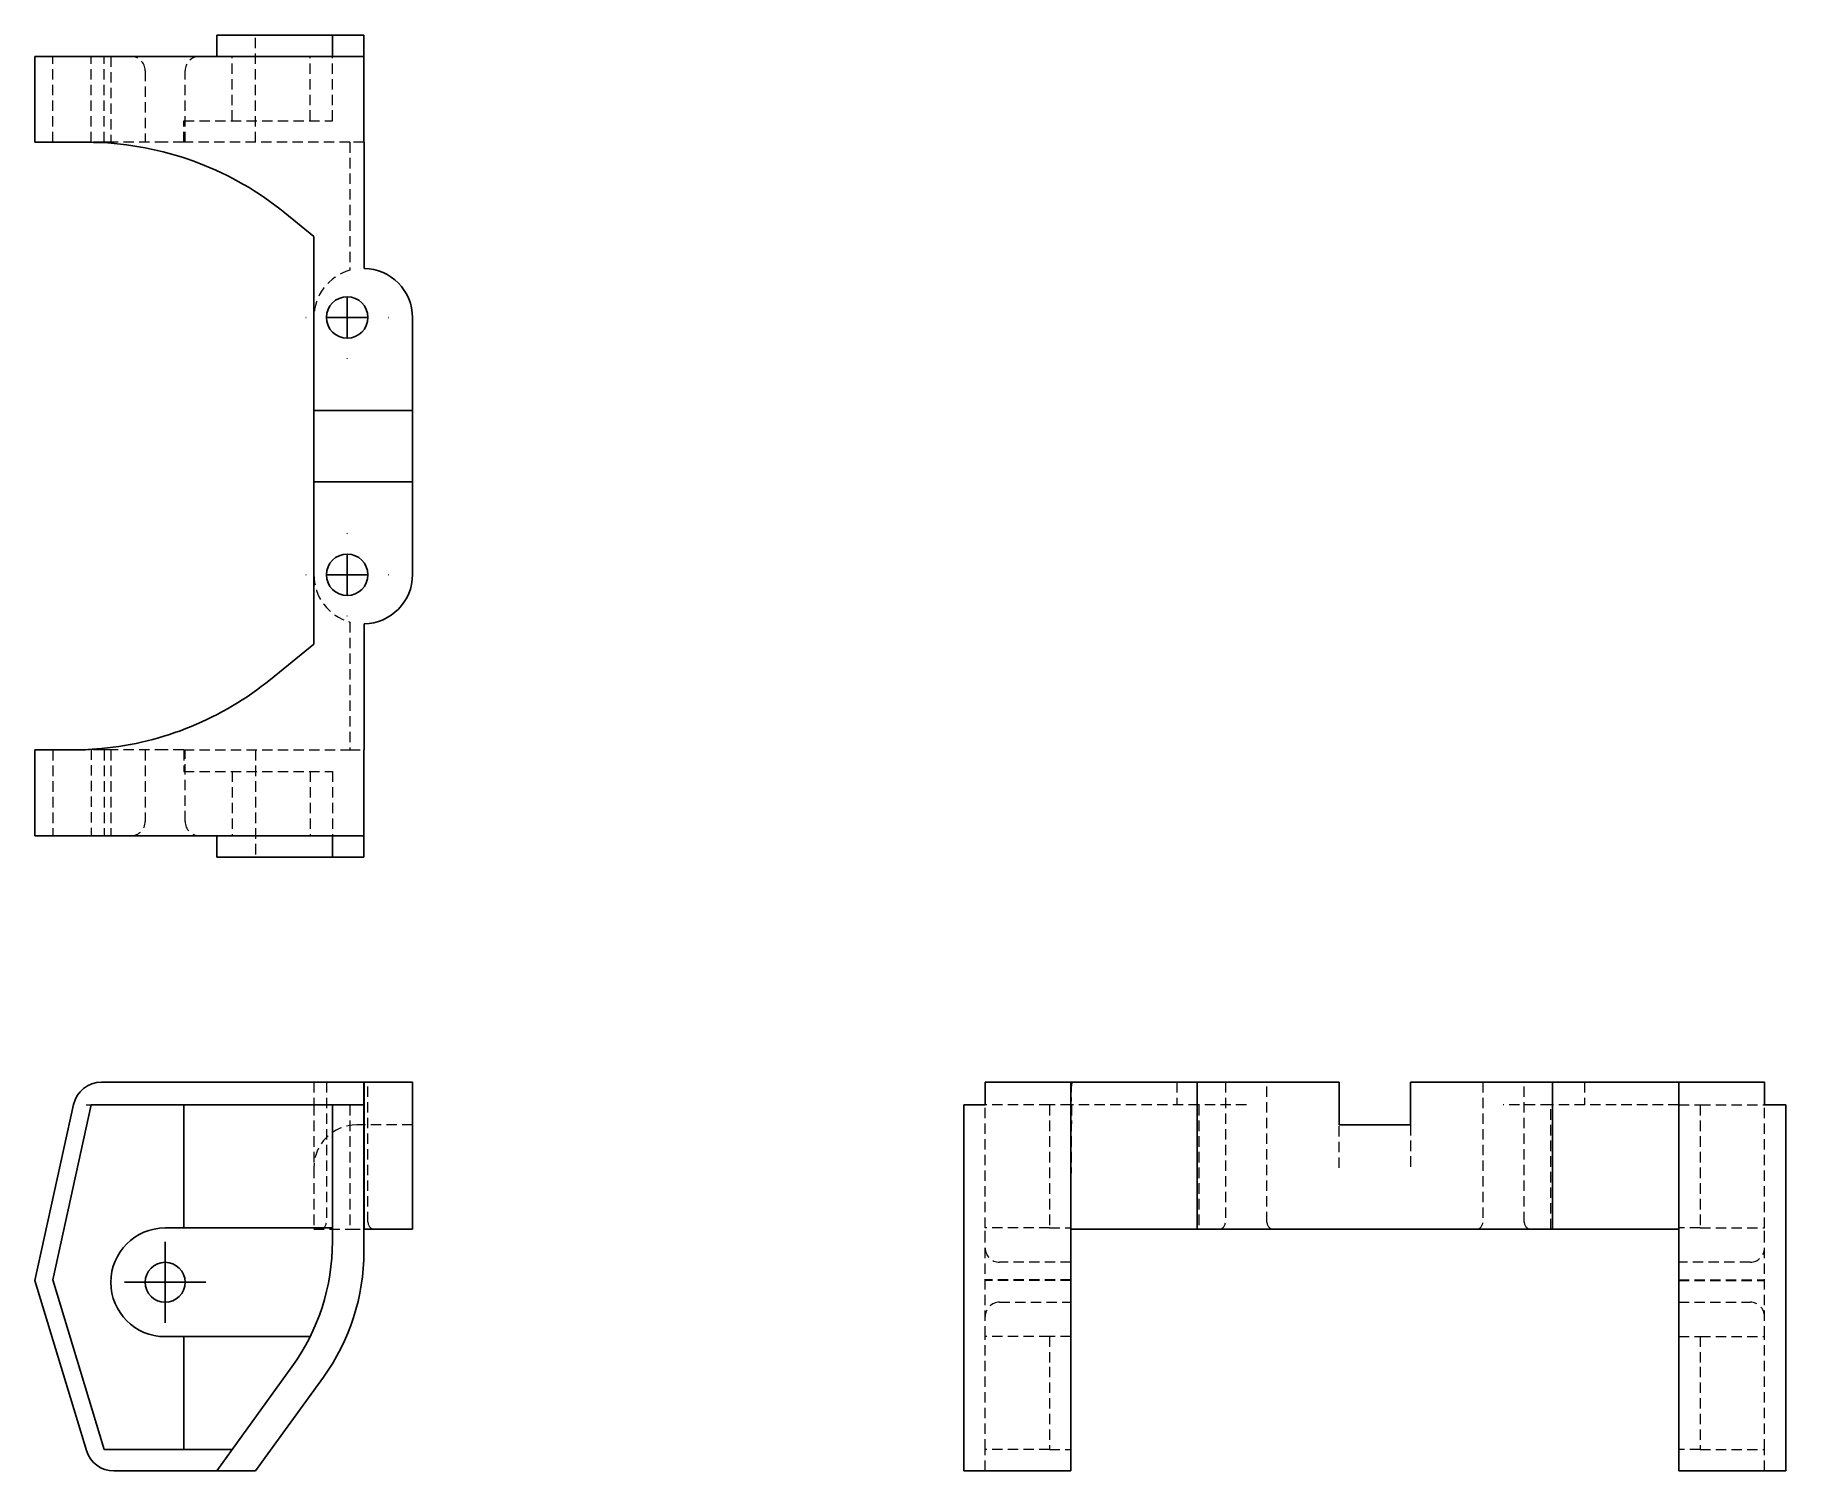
# Model space of a CAD drawing. Header units: millimetres. Extents: x 60 to 273, y 33 to 208.
import ezdxf

# ---------------------------------------------------------------- set-up
doc = ezdxf.new("R2010")
doc.units = ezdxf.units.MM
doc.linetypes.add('HIDDEN', pattern=[1.905, 1.27, -0.635])
doc.layers.add('10', color=7, linetype='Continuous')

# ---------------------------------------------------------------- blocks, each defined once
blk = doc.blocks.new('SW_CENTERMARKSYMBOL_0')
at = {"layer": '10', "color": 0}
for p, q in [((0, 2.5), (0, 4.93)), ((0, 0), (0, 2.5)), ((-2.5, 0), (-4.93, 0)), ((0, 0), (-2.5, 0)), ((0, 0), (0, -2.5)), ((0, 0), (2.5, 0)), ((2.5, 0), (4.93, 0)), ((0, -2.5), (0, -4.93))]:
    blk.add_line(p, q, dxfattribs=at)
blk = doc.blocks.new('SW_CENTERMARKSYMBOL_1')
at = {"layer": '10', "color": 0}
for p, q in [((0, 5), (0, 5.02)), ((0, 0), (0, 2.5)), ((-5, 0), (-5.02, 0)), ((0, 0), (-2.5, 0)), ((0, 0), (0, -2.5)), ((0, 0), (2.5, 0)), ((5, 0), (5.02, 0)), ((0, -5), (0, -5.02))]:
    blk.add_line(p, q, dxfattribs=at)
blk = doc.blocks.new('SW_CENTERMARKSYMBOL_2')
at = {"layer": '10', "color": 0}
for p, q in [((0, 5), (0, 5.02)), ((0, 0), (0, 2.5)), ((-5, 0), (-5.02, 0)), ((0, 0), (-2.5, 0)), ((0, 0), (0, -2.5)), ((0, 0), (2.5, 0)), ((5, 0), (5.02, 0)), ((0, -5), (0, -5.02))]:
    blk.add_line(p, q, dxfattribs=at)

msp = doc.modelspace()

# ---------------------------------------------------------------- linework, layer by layer
at = {"color": 7, "linetype": 'Continuous', "lineweight": 25}
for p, q in [((82.15, 205.39), (82.15, 208)), ((91.29, 208), (82.15, 208)), ((91.29, 208), (96.22, 208)), ((96.22, 205.39), (96.22, 208)), ((100.04, 208), (96.22, 208)), ((100.04, 205.39), (100.04, 208)), ((60.04, 194.96), (60.04, 205.39)), ((64.74, 205.39), (60.04, 205.39)), ((64.74, 205.39), (68.14, 205.39)), ((100.04, 205.39), (68.14, 205.39)), ((100.04, 205.39), (100.04, 194.96)), ((64.74, 194.96), (60.04, 194.96)), ((66.27, 194.96), (64.74, 194.96)), ((100.07, 194.96), (100.04, 194.96)), ((100.07, 179.62), (100.07, 194.96)), ((90.42, 186.37), (93.96, 183.49)), ((93.96, 183.49), (93.96, 162.35)), ((105.96, 173.62), (105.96, 162.35)), ((93.96, 162.35), (105.96, 162.35)), ((93.96, 162.35), (93.96, 153.65)), ((105.96, 162.35), (105.96, 153.65)), ((105.96, 153.65), (93.96, 153.65)), ((93.96, 153.65), (93.96, 133.93)), ((105.96, 153.65), (105.96, 142.38)), ((100.07, 121.04), (100.07, 136.38)), ((93.96, 133.93), (88.68, 129.63)), ((60.04, 121.04), (60.04, 110.61)), ((64.53, 121.04), (60.04, 121.04)), ((100.04, 121.04), (100.07, 121.04)), ((100.04, 121.04), (100.04, 110.61)), ((64.74, 110.61), (60.04, 110.61)), ((64.74, 110.61), (68.14, 110.61)), ((100.04, 110.61), (68.14, 110.61)), ((82.15, 110.61), (82.15, 108)), ((96.22, 110.61), (96.22, 108)), ((100.04, 110.61), (100.04, 108)), ((91.29, 108), (82.15, 108)), ((91.29, 108), (96.22, 108)), ((100.04, 108), (96.22, 108)), ((100.04, 80.65), (68.14, 80.65)), ((100.04, 77.87), (100.04, 80.65)), ((100.04, 80.65), (100.07, 80.65)), ((100.07, 80.65), (100.07, 62.74)), ((100.07, 80.65), (105.96, 80.65)), ((105.96, 80.65), (105.96, 62.74)), ((175.61, 77.87), (175.61, 80.65)), ((186.04, 80.65), (175.61, 80.65)), ((186.04, 80.65), (186.04, 62.74)), ((186.04, 80.65), (201.38, 80.65)), ((201.38, 62.74), (201.38, 80.65)), ((201.38, 80.65), (207.38, 80.65)), ((218.65, 80.65), (207.38, 80.65)), ((218.65, 75.43), (218.65, 80.65)), ((227.35, 80.65), (227.35, 75.43)), ((238.62, 80.65), (227.35, 80.65)), ((238.62, 80.65), (244.62, 80.65)), ((244.62, 80.65), (244.62, 62.74)), ((244.62, 80.65), (259.96, 80.65)), ((259.96, 80.65), (259.96, 62.74)), ((270.39, 80.65), (259.96, 80.65)), ((270.39, 77.87), (270.39, 80.65)), ((64.74, 77.92), (60.04, 56.52)), ((62.2, 56.61), (66.86, 77.87)), ((66.86, 77.87), (96.22, 77.87)), ((78.13, 77.87), (78.13, 62.91)), ((96.22, 77.87), (96.22, 61.27)), ((100.04, 77.87), (96.22, 77.87)), ((100.04, 60.04), (100.04, 77.87)), ((175.61, 77.87), (173, 77.87)), ((173, 60.04), (173, 77.87)), ((270.39, 77.87), (273, 77.87)), ((273, 60.04), (273, 77.87)), ((227.35, 75.43), (218.65, 75.43)), ((96.22, 62.91), (75.87, 62.91)), ((100.07, 62.74), (100.04, 62.74)), ((100.07, 62.74), (105.96, 62.74)), ((201.38, 62.74), (186.04, 62.74)), ((186.04, 60.04), (186.04, 62.74)), ((201.38, 62.74), (207.38, 62.74)), ((207.38, 62.74), (238.62, 62.74)), ((238.62, 62.74), (244.62, 62.74)), ((259.96, 62.74), (244.62, 62.74)), ((259.96, 60.04), (259.96, 62.74)), ((173, 60.04), (173, 44.77)), ((186.04, 44.77), (186.04, 60.04)), ((259.96, 44.77), (259.96, 60.04)), ((273, 60.04), (273, 44.77)), ((60.04, 56.52), (66.3, 35.82)), ((68.44, 35.96), (62.2, 56.61)), ((75.87, 49.7), (93.51, 49.7)), ((78.13, 49.7), (78.13, 35.96)), ((91.29, 46.01), (82.15, 33.35)), ((86.87, 33.35), (95.11, 44.77)), ((173, 33.35), (173, 44.77)), ((186.04, 33.35), (186.04, 44.77)), ((259.96, 33.35), (259.96, 44.77)), ((273, 33.35), (273, 44.77)), ((84.03, 35.96), (68.44, 35.96)), ((69.63, 33.35), (82.15, 33.35)), ((82.15, 33.35), (86.87, 33.35)), ((186.04, 33.35), (173, 33.35)), ((259.96, 33.35), (273, 33.35))]:
    msp.add_line(p, q, dxfattribs=at)
at = {"color": 7, "linetype": 'HIDDEN', "lineweight": 18}
for p, q in [((86.87, 194.96), (86.87, 208)), ((62.2, 194.96), (62.2, 205.39)), ((66.86, 194.96), (66.86, 205.39)), ((68.44, 194.96), (68.44, 205.39)), ((69.26, 205.39), (69.26, 194.96)), ((84.03, 197.57), (84.03, 205.39)), ((93.51, 197.57), (93.51, 205.39)), ((96.22, 197.57), (96.22, 205.39)), ((73.44, 203.65), (73.44, 194.96)), ((78.31, 194.96), (78.31, 203.65)), ((78.13, 194.96), (78.13, 197.57)), ((78.13, 197.57), (96.22, 197.57)), ((68.44, 194.96), (66.86, 194.96)), ((69.26, 194.96), (68.44, 194.96)), ((75.87, 194.96), (69.26, 194.96)), ((78.13, 194.96), (75.87, 194.96)), ((98.33, 194.96), (78.13, 194.96)), ((98.33, 194.96), (98.33, 179.4)), ((100.04, 194.96), (98.33, 194.96)), ((98.33, 136.6), (98.33, 121.04)), ((62.2, 121.04), (62.2, 110.61)), ((68.44, 121.04), (64.53, 121.04)), ((66.86, 121.11), (66.86, 110.61)), ((68.44, 121.04), (68.44, 110.61)), ((69.26, 121.04), (68.44, 121.04)), ((75.87, 121.04), (69.26, 121.04)), ((69.26, 121.04), (69.26, 110.61)), ((73.44, 121.04), (73.44, 112.35)), ((78.13, 121.04), (75.87, 121.04)), ((78.13, 121.04), (98.33, 121.04)), ((78.13, 121.04), (78.13, 118.43)), ((78.31, 112.35), (78.31, 121.04)), ((86.87, 121.04), (86.87, 108)), ((98.33, 121.04), (100.04, 121.04)), ((78.13, 118.43), (96.22, 118.43)), ((84.03, 118.43), (84.03, 110.61)), ((93.51, 118.43), (93.51, 110.61)), ((96.22, 118.43), (96.22, 110.61)), ((93.96, 80.65), (93.96, 77.87)), ((95.49, 80.65), (95.49, 63.61)), ((100.54, 63.61), (100.54, 80.65)), ((198.93, 80.65), (198.93, 77.87)), ((204.83, 80.65), (204.83, 63.61)), ((209.87, 63.61), (209.87, 80.65)), ((236.13, 80.65), (236.13, 63.61)), ((241.17, 63.61), (241.17, 80.65)), ((248.49, 80.65), (248.49, 77.87)), ((66.27, 77.87), (66.86, 77.87)), ((93.96, 77.87), (93.96, 62.74)), ((98.33, 77.87), (98.33, 62.74)), ((183.43, 77.87), (175.61, 77.87)), ((175.61, 62.91), (175.61, 77.87)), ((183.43, 77.87), (183.43, 62.91)), ((186.04, 77.87), (183.43, 77.87)), ((201.6, 77.87), (186.04, 77.87)), ((207.38, 77.87), (201.6, 77.87)), ((201.6, 77.87), (201.6, 62.74)), ((244.4, 77.87), (238.62, 77.87)), ((259.96, 77.87), (244.4, 77.87)), ((244.4, 62.74), (244.4, 77.87)), ((259.96, 77.87), (262.57, 77.87)), ((262.57, 77.87), (270.39, 77.87)), ((262.57, 77.87), (262.57, 62.91)), ((270.39, 62.91), (270.39, 77.87)), ((105.96, 75.43), (99.17, 75.43)), ((218.65, 70.22), (218.65, 75.43)), ((227.35, 75.43), (227.35, 70.22)), ((93.96, 62.74), (98.33, 62.74)), ((98.33, 62.74), (100.04, 62.74)), ((183.43, 62.91), (175.61, 62.91)), ((175.61, 61.27), (175.61, 62.91)), ((183.43, 62.91), (186.04, 62.91)), ((262.57, 62.91), (259.96, 62.91)), ((262.57, 62.91), (270.39, 62.91)), ((270.39, 61.27), (270.39, 62.91)), ((175.61, 49.7), (175.61, 61.27)), ((270.39, 49.7), (270.39, 61.27)), ((186.04, 58.74), (177.35, 58.74)), ((268.65, 58.74), (259.96, 58.74)), ((186.04, 56.61), (175.61, 56.61)), ((186.04, 56.52), (175.61, 56.52)), ((259.96, 56.61), (270.39, 56.61)), ((259.96, 56.52), (270.39, 56.52)), ((177.35, 53.87), (186.04, 53.87)), ((259.96, 53.87), (268.65, 53.87)), ((183.43, 49.7), (175.61, 49.7)), ((175.61, 35.96), (175.61, 49.7)), ((183.43, 49.7), (183.43, 46.01)), ((186.04, 49.7), (183.43, 49.7)), ((259.96, 49.7), (262.57, 49.7)), ((262.57, 49.7), (270.39, 49.7)), ((262.57, 49.7), (262.57, 46.01)), ((270.39, 35.96), (270.39, 49.7)), ((183.43, 46.01), (183.43, 35.96)), ((262.57, 46.01), (262.57, 35.96)), ((175.61, 33.35), (175.61, 35.96)), ((183.43, 35.96), (175.61, 35.96)), ((183.43, 35.96), (186.04, 35.96)), ((262.57, 35.96), (259.96, 35.96)), ((262.57, 35.96), (270.39, 35.96)), ((270.39, 33.35), (270.39, 35.96))]:
    msp.add_line(p, q, dxfattribs=at)
at = {"color": 7, "linetype": 'Continuous', "lineweight": 25}
for centre, radius in [((98.01, 173.65), 2.52), ((98.01, 142.35), 2.52), ((75.87, 56.3), 2.43)]:
    msp.add_circle(centre, radius, dxfattribs=at)
at = {"color": 7, "linetype": 'HIDDEN', "lineweight": 18}
for centre, radius, start, end in [((71.7, 203.65), 1.74, 0, 90), ((80.04, 203.65), 1.74, 90, 180), ((99.96, 173.62), 6, 105.7651, 180), ((99.96, 142.38), 6, 180, 254.2349), ((71.7, 112.35), 1.74, 270, 0), ((80.04, 112.35), 1.74, 180, 270), ((99.17, 70.22), 5.22, 90, 180), ((94.62, 63.61), 0.87, 270, 0), ((101.41, 63.61), 0.87, 180, 270), ((203.96, 63.61), 0.87, 270, 0), ((210.74, 63.61), 0.87, 180, 270), ((235.26, 63.61), 0.87, 270, 0), ((242.04, 63.61), 0.87, 180, 270), ((177.35, 60.48), 1.74, 180, 270), ((268.65, 60.48), 1.74, 270, 0), ((177.35, 52.13), 1.74, 90, 180), ((268.65, 52.13), 1.74, 0, 90)]:
    msp.add_arc(centre, radius, start, end, dxfattribs=at)
at = {"color": 7, "linetype": 'Continuous', "lineweight": 25}
for centre, radius, start, end in [((66.27, 156.7), 38.26, 50.856, 87.2007), ((99.96, 173.62), 6, 360, 88.9574), ((99.96, 142.38), 6, 271.0426, 360), ((64.53, 159.3), 38.26, 275.4105, 309.144), ((64.53, 159.3), 38.26, 270, 270.3148), ((68.14, 77.17), 3.48, 90, 167.6264), ((75.87, 56.3), 6.61, 90, 270), ((70.13, 61.27), 26.09, 324.1879, 0), ((73.96, 60.04), 26.09, 324.1879, 0), ((69.63, 36.83), 3.48, 196.8127, 270)]:
    msp.add_arc(centre, radius, start, end, dxfattribs=at)
at = {"color": 7, "linetype": 'HIDDEN', "lineweight": 18}
for centre, start_param in [((224.3, 76.96), 1.565302), ((224.3, 67.22), 1.509707)]:
    msp.add_ellipse(centre, major_axis=(0, 174.4), ratio=0.219382, start_param=start_param, end_param=1.570796, dxfattribs=at)
at = {"color": 7, "linetype": 'Continuous', "lineweight": 25}
for points, knots in [([(66.27, 194.96), (66.55, 194.96), (66.84, 194.95), (67.32, 194.94), (67.48, 194.94), (67.81, 194.93), (67.97, 194.92), (68.14, 194.91)], [0, 0, 0, 0, 0.5, 0.5, 0.75, 0.75, 1, 1, 1, 1]), ([(68.14, 121.21), (67.74, 121.18), (67.36, 121.15), (66.61, 121.1), (66.27, 121.08), (65.65, 121.06), (65.39, 121.05), (64.97, 121.05), (64.82, 121.04), (64.74, 121.04)], [0, 0, 0, 0, 0.25, 0.25, 0.5, 0.5, 0.75, 0.75, 1, 1, 1, 1])]:
    msp.add_open_spline(points, degree=3, knots=knots, dxfattribs=at)
at = {"color": 7, "linetype": 'HIDDEN', "lineweight": 18}
msp.add_open_spline([(186.21, 80.65), (186.18, 80.65), (186.15, 80.59), (186.1, 80.32), (186.08, 80.13), (186.06, 79.64), (186.05, 79.34), (186.05, 78.67), (186.04, 78.31), (186.04, 77.92)], degree=3, knots=[0, 0, 0, 0, 0.25, 0.25, 0.5, 0.5, 0.75, 0.75, 1, 1, 1, 1], dxfattribs=at)

# ---------------------------------------------------------------- block references
at = {"layer": '10'}
for name, p in [('SW_CENTERMARKSYMBOL_2', (98.01, 173.65)), ('SW_CENTERMARKSYMBOL_1', (98.01, 142.35)), ('SW_CENTERMARKSYMBOL_0', (75.87, 56.3))]:
    msp.add_blockref(name, p, dxfattribs=at)

doc.saveas('drawing.dxf')
